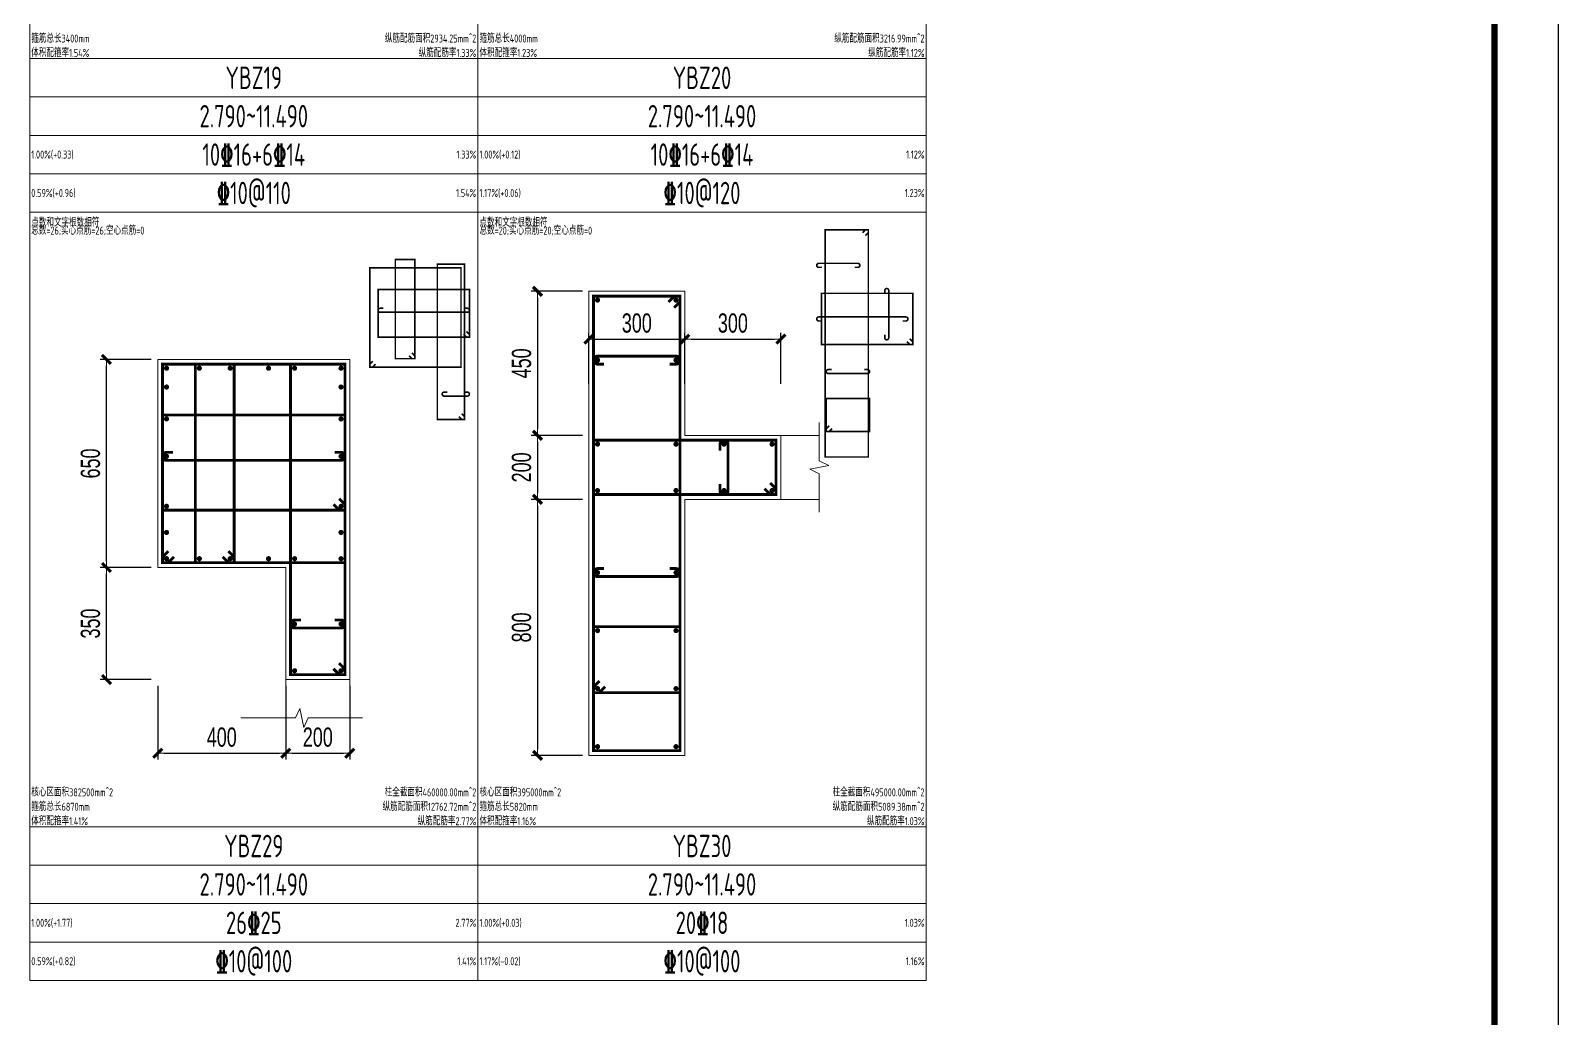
# Model space of a CAD drawing. Extents: x -129922 to 1190196, y -520662 to 139923.
# Drawn here: x 428104 to 451965, y -294071 to -278640 of the extents above; entities that cross this region are included whole.
import ezdxf
from ezdxf.enums import TextEntityAlignment as Align

# ---------------------------------------------------------------- set-up
doc = ezdxf.new("R2010")
doc.units = 0
doc.header["$LTSCALE"] = 1000
doc.header["$MEASUREMENT"] = 0
for name, color, linetype, lineweight in [('S-墙柱-REIN', 1, 'Continuous', 20), ('S-墙柱-大样细线', 7, 'Continuous', 20), ('S-墙柱-编号', 4, 'Continuous', 20), ('S-大样-DIM', 3, 'Continuous', 20), ('S-大样-REIN', 1, 'Continuous', 20), ('S-大样-实线', 2, 'Continuous', 20), ('S-通用-TAB', 7, 'Continuous', 20)]:
    doc.layers.add(name, color=color, linetype=linetype, lineweight=lineweight)
doc.layers.add('Y-云图图框', color=7, linetype='Continuous')
doc.layers.add('z-计算配筋', color=7, linetype='Continuous')
doc.layers.add('配箍校核', color=34, linetype='Continuous', plot=False)
doc.styles.add('_YT_Name', font='', dxfattribs={"width": 0.8})
doc.styles.add('_YT_Sign_Text', font='ros.shx', dxfattribs={"width": 0.8, "bigfont": 'hztxt.shx'})
doc.styles.add('BW_Dim', font='Bweng.shx', dxfattribs={"width": 0.7, "bigfont": 'hztxt.shx'})
doc.styles.add('BW_Rein', font='tssdeng.shx', dxfattribs={"width": 0.7, "bigfont": 'hztxt.shx'})
doc.styles.get("Standard").update_dxf_attribs({"font": 'gbenor.shx', "bigfont": 'gbcbig.shx'})
doc.styles.add('TSSD_Rein', font='tssdeng.shx', dxfattribs={"width": 0.7, "bigfont": 'hztxt.shx'})
doc.styles.get('_YT_Name').set_extended_font_data('SimHei')
doc.dimstyles.new('Cyz_20_100', dxfattribs={"dimtxt": 300, "dimasz": 100, "dimexe": 100, "dimexo": 100, "dimgap": 100, "dimtad": 1, "dimdec": 0, "dimlfac": 0.2, "dimzin": 0, "dimdsep": 46, "dimtxsty": 'BW_Dim', "dimblk": '_bwk', "dimcen": 0, "dimclrt": 7, "dimadec": 0, "dimazin": 0, "dimtfac": 1, "dimtdec": 0, "dimtix": 1, "dimtmove": 2, "dimatfit": 0, "dimfxl": 0, "dimtolj": 1, "dimtzin": 0, "dimarcsym": 0})

# ---------------------------------------------------------------- blocks, each defined once
blk = doc.blocks.new('ECMCTK_A1_横_单行图名--0')
at = {"color": 4}
blk.add_lwpolyline([(0, 0), (841, 0), (841, 594), (0, 594)], close=True, dxfattribs=at)
at = {"const_width": 1}
blk.add_lwpolyline([(25, 10), (831, 10), (831, 584), (25, 584)], close=True, dxfattribs=at)
at = {"color": 80, "flags": 3}
for tag, height, p in [('YTHQINS', 3, (34.31, 585.5)), ('ECMCKEY', 3, (292.07, 288.23)), ('YTTQINS', 5.62, (848.03, 12.81)), ('YTFRAME', 3, (652.76, 5.84)), ('YTBARCODE_T1', 3, (749.78, 5.95))]:
    blk.add_attdef(tag, text='', height=height, dxfattribs=at).set_placement(p, align=Align.MIDDLE_CENTER)
for tag, height, style, width, p in [('证书编号', 4, '_YT_Sign_Text', 0.8, (708.87, 43.81)), ('审查批准号', 4, '_YT_Sign_Text', 0.8, (761.06, 43.81)), ('工程号', 4, '_YT_Sign_Text', 0.5, (804.08, 44.12)), ('设计单位', 6, '_YT_Name', 0.8, (623.75, 38.6)), ('建设单位', 4, '_YT_Sign_Text', 0.8, (734.96, 36.11)), ('阶段', 4, '_YT_Sign_Text', 0.8, (804.08, 35.81)), ('项目号', 4, '_YT_Sign_Text', 0.5, (822.08, 33.72)), ('项目名称', 4, '_YT_Sign_Text', 0.8, (734.96, 28.11)), ('专业', 4, '_YT_Sign_Text', 0.8, (804.08, 27.31)), ('图纸编号', 4, '_YT_Sign_Text', 0.5, (803.93, 19.36)), ('图纸名称', 4.5, '_YT_Name', 0.8, (735.39, 15.06)), ('版本号', 4, '_YT_Sign_Text', 0.8, (822.08, 13)), ('出图比例', 4.2, '_YT_Sign_Text', 0.8, (681.82, 11.78)), ('日期', 4, '_YT_Sign_Text', 0.5, (803.88, 12.13))]:
    blk.add_attdef(tag, text='', height=height, dxfattribs=dict(style=style, width=width)).set_placement(p, align=Align.CENTER)
at = {"style": '_YT_Sign_Text', "width": 0.8, "flags": 3}
for tag, p, height in [('{校对人}', (658.35, 26.53), 6.24), ('[审定人]', (590.95, 27.81), 4.1), ('{审定人}', (605.87, 26.45), 6.24), ('[校对人]', (642.23, 27.82), 4.1), ('[审核人]', (591.01, 19.76), 4.1), ('{审核人}', (606.98, 18.44), 6.24), ('[设计人]', (642.47, 20.21), 4.1), ('{设计人}', (658.48, 18.54), 6.24), ('{项目负责人}', (608.28, 10.72), 6.24), ('{专业负责人}', (658.58, 10.36), 6.24), ('[项目负责人]', (590.78, 12.01), 4.1), ('[专业负责人]', (642.74, 11.77), 4.1)]:
    blk.add_attdef(tag, p, '', height=height, dxfattribs=at)
at = {"color": 80, "flags": 3}
for tag, p in [('YTQRCODE', (551.04, 11.91)), ('YTBZSIT', (25, 10)), ('EXT_TK_LEFT', (25, 10))]:
    blk.add_attdef(tag, p, '', height=3, dxfattribs=at)
blk = doc.blocks.new('_bwk')
blk.add_line((-1, 0), (0, 0))
at = {"const_width": 0.5}
blk.add_lwpolyline([(-0.7, -0.7), (0.7, 0.7)], dxfattribs=at)
blk = doc.blocks.new('*D1470')
at = {"layer": 'Defpoints', "color": 0, "transparency": 16777216}
for p in [(429290, -287027), (430090, -287027), (430090, -288777)]:
    blk.add_point(p, dxfattribs=at)
at = {"layer": 'S-大样-DIM', "color": 0, "lineweight": -2, "transparency": 16777216}
for p, q in [((429990, -287027), (429190, -287027)), ((429290, -288677), (429290, -287127)), ((429990, -288777), (429190, -288777))]:
    blk.add_line(p, q, dxfattribs=at)
at = {"layer": 'S-大样-DIM', "color": 0, "lineweight": -2, "transparency": 16777216, "xscale": 100, "yscale": 100, "zscale": 100}
for p, rotation in [((429290, -287027), 90), ((429290, -288777), 270)]:
    blk.add_blockref('_bwk', p, dxfattribs=dict(at, rotation=rotation))
at = {"layer": 'S-大样-DIM', "color": 7, "transparency": 16777216, "insert": (429040, -287902), "char_height": 300, "attachment_point": 5, "rotation": 90, "style": 'BW_Dim'}
blk.add_mtext('\\A1;350', dxfattribs=at)
blk = doc.blocks.new('*D1471')
at = {"layer": 'Defpoints', "color": 0, "transparency": 16777216}
for p in [(429290, -283777), (430090, -283777), (430090, -287027)]:
    blk.add_point(p, dxfattribs=at)
at = {"layer": 'S-大样-DIM', "color": 0, "lineweight": -2, "transparency": 16777216}
for p, q in [((429990, -283777), (429190, -283777)), ((429290, -286927), (429290, -283877)), ((429990, -287027), (429190, -287027))]:
    blk.add_line(p, q, dxfattribs=at)
at = {"layer": 'S-大样-DIM', "color": 0, "lineweight": -2, "transparency": 16777216, "xscale": 100, "yscale": 100, "zscale": 100}
for p, rotation in [((429290, -283777), 90), ((429290, -287027), 270)]:
    blk.add_blockref('_bwk', p, dxfattribs=dict(at, rotation=rotation))
at = {"layer": 'S-大样-DIM', "color": 7, "transparency": 16777216, "insert": (429040, -285402), "char_height": 300, "attachment_point": 5, "rotation": 90, "style": 'BW_Dim'}
blk.add_mtext('\\A1;650', dxfattribs=at)
blk = doc.blocks.new('*D1472')
at = {"layer": 'Defpoints', "color": 0, "transparency": 16777216}
for p in [(430090, -288777), (432090, -288777), (432090, -289928)]:
    blk.add_point(p, dxfattribs=at)
at = {"layer": 'S-大样-DIM', "color": 0, "lineweight": -2, "transparency": 16777216}
for p, q in [((430090, -288877), (430090, -290028)), ((432090, -288877), (432090, -290028)), ((430190, -289928), (431990, -289928))]:
    blk.add_line(p, q, dxfattribs=at)
at = {"layer": 'S-大样-DIM', "color": 0, "lineweight": -2, "transparency": 16777216, "xscale": 100, "yscale": 100, "zscale": 100, "rotation": 180}
blk.add_blockref('_bwk', (430090, -289928), dxfattribs=at)
at = {"layer": 'S-大样-DIM', "color": 0, "lineweight": -2, "transparency": 16777216, "xscale": 100, "yscale": 100, "zscale": 100}
blk.add_blockref('_bwk', (432090, -289928), dxfattribs=at)
at = {"layer": 'S-大样-DIM', "color": 7, "transparency": 16777216, "insert": (431090, -289678), "char_height": 300, "attachment_point": 5, "style": 'BW_Dim'}
blk.add_mtext('\\A1;400', dxfattribs=at)
blk = doc.blocks.new('*D1473')
at = {"layer": 'Defpoints', "color": 0, "transparency": 16777216}
for p in [(432090, -288777), (433090, -288777), (433090, -289928)]:
    blk.add_point(p, dxfattribs=at)
at = {"layer": 'S-大样-DIM', "color": 0, "lineweight": -2, "transparency": 16777216}
for p, q in [((432090, -288877), (432090, -290028)), ((433090, -288877), (433090, -290028)), ((432190, -289928), (432990, -289928))]:
    blk.add_line(p, q, dxfattribs=at)
at = {"layer": 'S-大样-DIM', "color": 0, "lineweight": -2, "transparency": 16777216, "xscale": 100, "yscale": 100, "zscale": 100, "rotation": 180}
blk.add_blockref('_bwk', (432090, -289928), dxfattribs=at)
at = {"layer": 'S-大样-DIM', "color": 0, "lineweight": -2, "transparency": 16777216, "xscale": 100, "yscale": 100, "zscale": 100}
blk.add_blockref('_bwk', (433090, -289928), dxfattribs=at)
at = {"layer": 'S-大样-DIM', "color": 7, "transparency": 16777216, "insert": (432590, -289678), "char_height": 300, "attachment_point": 5, "style": 'BW_Dim'}
blk.add_mtext('\\A1;200', dxfattribs=at)
blk = doc.blocks.new('*D1515')
at = {"layer": 'Defpoints', "color": 0, "transparency": 16777216}
for p in [(436822, -285963), (436022, -289963), (436822, -289963)]:
    blk.add_point(p, dxfattribs=at)
at = {"layer": 'S-大样-DIM', "color": 0, "lineweight": -2, "transparency": 16777216}
for p, q in [((436722, -285963), (435922, -285963)), ((436022, -286063), (436022, -289863)), ((436722, -289963), (435922, -289963))]:
    blk.add_line(p, q, dxfattribs=at)
at = {"layer": 'S-大样-DIM', "color": 0, "lineweight": -2, "transparency": 16777216, "xscale": 100, "yscale": 100, "zscale": 100}
for p, rotation in [((436022, -285963), 90), ((436022, -289963), 270)]:
    blk.add_blockref('_bwk', p, dxfattribs=dict(at, rotation=rotation))
at = {"layer": 'S-大样-DIM', "color": 7, "transparency": 16777216, "insert": (435772, -287963), "char_height": 300, "attachment_point": 5, "rotation": 90, "style": 'BW_Dim'}
blk.add_mtext('\\A1;800', dxfattribs=at)
blk = doc.blocks.new('*D1516')
at = {"layer": 'Defpoints', "color": 0, "transparency": 16777216}
for p in [(436822, -284963), (436022, -285963), (436822, -285963)]:
    blk.add_point(p, dxfattribs=at)
at = {"layer": 'S-大样-DIM', "color": 0, "lineweight": -2, "transparency": 16777216}
for p, q in [((436722, -284963), (435922, -284963)), ((436022, -285063), (436022, -285863)), ((436722, -285963), (435922, -285963))]:
    blk.add_line(p, q, dxfattribs=at)
at = {"layer": 'S-大样-DIM', "color": 0, "lineweight": -2, "transparency": 16777216, "xscale": 100, "yscale": 100, "zscale": 100}
for p, rotation in [((436022, -284963), 90), ((436022, -285963), 270)]:
    blk.add_blockref('_bwk', p, dxfattribs=dict(at, rotation=rotation))
at = {"layer": 'S-大样-DIM', "color": 7, "transparency": 16777216, "insert": (435772, -285463), "char_height": 300, "attachment_point": 5, "rotation": 90, "style": 'BW_Dim'}
blk.add_mtext('\\A1;200', dxfattribs=at)
blk = doc.blocks.new('*D1517')
at = {"layer": 'Defpoints', "color": 0, "transparency": 16777216}
for p in [(436822, -282713), (436022, -284963), (436822, -284963)]:
    blk.add_point(p, dxfattribs=at)
at = {"layer": 'S-大样-DIM', "color": 0, "lineweight": -2, "transparency": 16777216}
for p, q in [((436722, -282713), (435922, -282713)), ((436022, -282813), (436022, -284863)), ((436722, -284963), (435922, -284963))]:
    blk.add_line(p, q, dxfattribs=at)
at = {"layer": 'S-大样-DIM', "color": 0, "lineweight": -2, "transparency": 16777216, "xscale": 100, "yscale": 100, "zscale": 100}
for p, rotation in [((436022, -282713), 90), ((436022, -284963), 270)]:
    blk.add_blockref('_bwk', p, dxfattribs=dict(at, rotation=rotation))
at = {"layer": 'S-大样-DIM', "color": 7, "transparency": 16777216, "insert": (435772, -283838), "char_height": 300, "attachment_point": 5, "rotation": 90, "style": 'BW_Dim'}
blk.add_mtext('\\A1;450', dxfattribs=at)
blk = doc.blocks.new('*D1518')
at = {"layer": 'Defpoints', "color": 0, "transparency": 16777216}
for p in [(439822, -283460), (438322, -284260), (439822, -284260)]:
    blk.add_point(p, dxfattribs=at)
at = {"layer": 'S-大样-DIM', "color": 0, "lineweight": -2, "transparency": 16777216}
for p, q in [((438322, -284160), (438322, -283360)), ((438422, -283460), (439722, -283460)), ((439822, -284160), (439822, -283360))]:
    blk.add_line(p, q, dxfattribs=at)
at = {"layer": 'S-大样-DIM', "color": 0, "lineweight": -2, "transparency": 16777216, "xscale": 100, "yscale": 100, "zscale": 100, "rotation": 180}
blk.add_blockref('_bwk', (438322, -283460), dxfattribs=at)
at = {"layer": 'S-大样-DIM', "color": 0, "lineweight": -2, "transparency": 16777216, "xscale": 100, "yscale": 100, "zscale": 100}
blk.add_blockref('_bwk', (439822, -283460), dxfattribs=at)
at = {"layer": 'S-大样-DIM', "color": 7, "transparency": 16777216, "insert": (439072, -283210), "char_height": 300, "attachment_point": 5, "style": 'BW_Dim'}
blk.add_mtext('\\A1;300', dxfattribs=at)
blk = doc.blocks.new('*D1519')
at = {"layer": 'Defpoints', "color": 0, "transparency": 16777216}
for p in [(438322, -283460), (436822, -284260), (438322, -284260)]:
    blk.add_point(p, dxfattribs=at)
at = {"layer": 'S-大样-DIM', "color": 0, "lineweight": -2, "transparency": 16777216}
for p, q in [((436822, -284160), (436822, -283360)), ((436922, -283460), (438222, -283460)), ((438322, -284160), (438322, -283360))]:
    blk.add_line(p, q, dxfattribs=at)
at = {"layer": 'S-大样-DIM', "color": 0, "lineweight": -2, "transparency": 16777216, "xscale": 100, "yscale": 100, "zscale": 100, "rotation": 180}
blk.add_blockref('_bwk', (436822, -283460), dxfattribs=at)
at = {"layer": 'S-大样-DIM', "color": 0, "lineweight": -2, "transparency": 16777216, "xscale": 100, "yscale": 100, "zscale": 100}
blk.add_blockref('_bwk', (438322, -283460), dxfattribs=at)
at = {"layer": 'S-大样-DIM', "color": 7, "transparency": 16777216, "insert": (437572, -283210), "char_height": 300, "attachment_point": 5, "style": 'BW_Dim'}
blk.add_mtext('\\A1;300', dxfattribs=at)

msp = doc.modelspace()

# ---------------------------------------------------------------- linework, layer by layer
at = {"layer": 'S-墙柱-REIN', "const_width": 40}
for points in [[(436959.1, -282830.1, 1), (436959.1, -282870.1, 1)], [(438184.1, -282830.1, 1), (438184.1, -282870.1, 1)], [(430207.7, -283914.2, 1), (430247.7, -283914.2, 1)], [(430719.8, -283914.2, 1), (430759.8, -283914.2, 1)], [(431201.8, -283914.2, 1), (431241.8, -283914.2, 1)], [(431800.3, -283914.2, 1), (431840.3, -283914.2, 1)], [(432207.7, -283914.2, 1), (432247.7, -283914.2, 1)], [(432932.7, -283914.2, 1), (432972.7, -283914.2, 1)], [(436959.1, -283767.6, 1), (436959.1, -283807.6, 1)], [(438184.1, -283767.6, 1), (438184.1, -283807.6, 1)], [(430207.7, -284207.7, 1), (430247.7, -284207.7, 1)], [(432932.7, -284207.7, 1), (432972.7, -284207.7, 1)], [(430207.7, -284706.5, 1), (430247.7, -284706.5, 1)], [(432932.7, -284706.5, 1), (432972.7, -284706.5, 1)], [(436959.1, -285080.1, 1), (436959.1, -285120.1, 1)], [(438184.1, -285080.1, 1), (438184.1, -285120.1, 1)], [(438934.1, -285080.1, 1), (438934.1, -285120.1, 1)], [(439684.1, -285080.1, 1), (439684.1, -285120.1, 1)], [(430207.7, -285290.8, 1), (430247.7, -285290.8, 1)], [(432932.7, -285290.8, 1), (432972.7, -285290.8, 1)], [(436959.1, -285805.1, 1), (436959.1, -285845.1, 1)], [(438184.1, -285805.1, 1), (438184.1, -285845.1, 1)], [(438934.1, -285805.1, 1), (438934.1, -285845.1, 1)], [(439684.1, -285805.1, 1), (439684.1, -285845.1, 1)], [(430207.7, -286070.3, 1), (430247.7, -286070.3, 1)], [(432932.7, -286070.3, 1), (432972.7, -286070.3, 1)], [(430207.7, -286479.2, 1), (430247.7, -286479.2, 1)], [(432932.7, -286479.2, 1), (432972.7, -286479.2, 1)], [(430207.7, -286889.2, 1), (430247.7, -286889.2, 1)], [(430719.8, -286889.2, 1), (430759.8, -286889.2, 1)], [(431201.8, -286889.2, 1), (431241.8, -286889.2, 1)], [(431800.3, -286889.2, 1), (431840.3, -286889.2, 1)], [(432207.7, -286889.2, 1), (432247.7, -286889.2, 1)], [(432932.7, -286889.2, 1), (432972.7, -286889.2, 1)], [(436959.1, -287086.3, 1), (436959.1, -287126.3, 1)], [(438184.1, -287086.3, 1), (438184.1, -287126.3, 1)], [(432207.7, -287909.8, 1), (432247.7, -287909.8, 1)], [(432932.7, -287909.8, 1), (432972.7, -287909.8, 1)], [(436959.1, -287992.6, 1), (436959.1, -288032.6, 1)], [(438184.1, -287992.6, 1), (438184.1, -288032.6, 1)], [(432207.7, -288639.2, 1), (432247.7, -288639.2, 1)], [(432932.7, -288639.2, 1), (432972.7, -288639.2, 1)], [(436959.1, -288897.3, 1), (436959.1, -288937.3, 1)], [(438184.1, -288898.8, 1), (438184.1, -288938.8, 1)], [(436959.1, -289805.1, 1), (436959.1, -289845.1, 1)], [(438184.1, -289805.1, 1), (438184.1, -289845.1, 1)]]:
    msp.add_lwpolyline(points, format="xyb", close=True, dxfattribs=at)
at = {"layer": 'S-墙柱-大样细线'}
for points in [[(436821.6, -289962.6), (438321.6, -289962.6), (438321.6, -285962.6), (439821.6, -285962.6), (439821.6, -284962.6), (438321.6, -284962.6), (438321.6, -282712.6), (436821.6, -282712.6)], [(432090.2, -287026.7), (430090.2, -287026.7), (430090.2, -283776.7), (433090.2, -283776.7), (433090.2, -288776.7), (432090.2, -288776.7)]]:
    msp.add_lwpolyline(points, close=True, dxfattribs=at)
at = {"layer": 'S-大样-REIN', "color": 1}
for points, const_width in [([(441097.4, -281796.8), (441143.4, -281750.9), (441187.6, -281750.9), (441187.6, -285300.9), (440512.6, -285300.9), (440512.6, -281750.9), (441187.6, -281750.9), (441187.6, -281795), (441141.6, -281841)], 25), ([(434792.1, -284668.6), (434838, -284714.6), (434882.2, -284714.6), (434882.2, -282289.6), (434457.2, -282289.6), (434457.2, -284714.6), (434882.2, -284714.6), (434882.2, -284670.4), (434836.3, -284624.4)], 25), ([(433446.9, -283805.7), (433401, -283851.6), (433401, -283895.8), (434826, -283895.8), (434826, -282345.8), (433401, -282345.8), (433401, -283895.8), (433445.2, -283895.8), (433491.1, -283849.8)], 25), ([(441835.3, -283454.4), (441881.3, -283500.4), (441881.3, -283544.6), (440456.3, -283544.6), (440456.3, -282744.6), (441881.3, -282744.6), (441881.3, -283544.6), (441837.1, -283544.6), (441791.1, -283498.6)], 25), ([(438066.3, -282879.5), (438158.2, -282787.6), (438246.6, -282787.6), (438246.6, -289887.6), (436896.6, -289887.6), (436896.6, -282787.6), (438246.6, -282787.6), (438246.6, -282876), (438154.7, -282967.9)], 45), ([(430257.2, -286771.4), (430165.2, -286863.4), (430165.2, -286951.7), (433015.2, -286951.7), (433015.2, -283851.7), (430165.2, -283851.7), (430165.2, -286951.7), (430253.6, -286951.7), (430345.5, -286859.8)], 45), ([(432834.9, -288609.8), (432926.8, -288701.7), (433015.2, -288701.7), (433015.2, -283851.7), (432165.2, -283851.7), (432165.2, -288701.7), (433015.2, -288701.7), (433015.2, -288613.4), (432923.3, -288521.4)], 45), ([(439654.7, -285707.3), (439746.6, -285799.2), (439746.6, -285887.6), (436896.6, -285887.6), (436896.6, -285037.6), (439746.6, -285037.6), (439746.6, -285887.6), (439658.2, -285887.6), (439566.3, -285795.6)], 45)]:
    msp.add_lwpolyline(points, dxfattribs=dict(at, const_width=const_width))
at = {"layer": 'S-大样-REIN'}
for points, const_width in [([(434058.1, -283674.4), (434104, -283720.4), (434104, -283764.6), (433800.5, -283764.6), (433800.5, -282214.6), (434104, -282214.6), (434104, -283764.6), (434059.8, -283764.6), (434013.9, -283718.6)], 25), ([(434867.1, -283384.1), (434913, -283430.1), (434957.2, -283430.1), (434957.2, -282685.7), (433532.2, -282685.7), (433532.2, -283430.1), (434957.2, -283430.1), (434957.2, -283385.9), (434911.3, -283339.9)], 25), ([(431192.4, -286771.4), (431284.3, -286863.4), (431284.3, -286951.7), (430677.3, -286951.7), (430677.3, -283851.7), (431284.3, -283851.7), (431284.3, -286951.7), (431196, -286951.7), (431104, -286859.8)], 45), ([(440577.3, -284813.8), (440531.3, -284859.8), (440531.3, -284904), (441206.3, -284904), (441206.3, -284388.4), (440531.3, -284388.4), (440531.3, -284904), (440575.5, -284904), (440621.5, -284858)], 25), ([(432834.9, -286040.9), (432926.8, -286132.8), (433015.2, -286132.8), (433015.2, -284644), (430165.2, -284644), (430165.2, -286132.8), (433015.2, -286132.8), (433015.2, -286044.4), (432923.3, -285952.5)], 45), ([(436988.5, -288801), (436896.6, -288892.9), (436896.6, -288981.3), (438246.6, -288981.3), (438246.6, -287950.1), (436896.6, -287950.1), (436896.6, -288981.3), (436985, -288981.3), (437076.9, -288889.4)], 45)]:
    msp.add_lwpolyline(points, dxfattribs=dict(at, const_width=const_width))
for points, const_width in [([(440462.6, -282338.4), (440412.6, -282338.4, -1), (440412.6, -282275.9), (441025.1, -282275.9, -1), (441025.1, -282338.4), (440975.1, -282338.4)], 25), ([(441443.8, -282750.9), (441443.8, -282700.9, -1), (441506.3, -282700.9), (441506.3, -283438.4, -1), (441443.8, -283438.4), (441443.8, -283388.4)], 25), ([(434876, -282977.8), (434926, -282977.8, -1), (434926, -283040.3), (433563.5, -283040.3, -1), (433563.5, -282977.8), (433613.5, -282977.8)], 25), ([(440462.6, -283175.9), (440412.6, -283175.9, -1), (440412.6, -283113.4), (441775.1, -283113.4, -1), (441775.1, -283175.9), (441725.1, -283175.9)], 25), ([(437059.1, -283850.1), (436959.1, -283850.1, -1), (436959.1, -283725.1), (438184.1, -283725.1, -1), (438184.1, -283850.1), (438084.1, -283850.1)], 45), ([(441125.1, -283935.2), (441175.1, -283935.2, -1), (441175.1, -283997.7), (440562.6, -283997.7, -1), (440562.6, -283935.2), (440612.6, -283935.2)], 25), ([(434876, -284287.3), (434926, -284287.3, -1), (434926, -284349.8), (434563.5, -284349.8, -1), (434563.5, -284287.3), (434613.5, -284287.3)], 25), ([(438871.6, -285200.1), (438871.6, -285100.1, -1), (438996.6, -285100.1), (438996.6, -285825.1, -1), (438871.6, -285825.1), (438871.6, -285725.1)], 45), ([(432852.7, -285228.3), (432952.7, -285228.3, -1), (432952.7, -285353.3), (430227.7, -285353.3, -1), (430227.7, -285228.3), (430327.7, -285228.3)], 45), ([(438084.1, -287043.8), (438184.1, -287043.8, -1), (438184.1, -287168.8), (436959.1, -287168.8, -1), (436959.1, -287043.8), (437059.1, -287043.8)], 45), ([(432852.7, -287847.3), (432952.7, -287847.3, -1), (432952.7, -287972.3), (432227.7, -287972.3, -1), (432227.7, -287847.3), (432327.7, -287847.3)], 45)]:
    msp.add_lwpolyline(points, format="xyb", dxfattribs=dict(at, const_width=const_width))
at = {"layer": 'S-大样-实线'}
for points in [[(440421.6, -286162.6), (440421.6, -285562.6), (440271.6, -285492.6), (440571.6, -285432.6), (440421.6, -285362.6), (440421.6, -284762.6)], [(439821.6, -284962.6), (440421.6, -284962.6)], [(439821.6, -285962.6), (440421.6, -285962.6)], [(432090.2, -288776.7), (432090.2, -289376.7)], [(433090.2, -288776.7), (433090.2, -289376.7)], [(431390.2, -289376.7), (432240.2, -289376.7), (432310.2, -289226.7), (432370.2, -289526.7), (432440.2, -289376.7), (433290.2, -289376.7)]]:
    msp.add_lwpolyline(points, dxfattribs=at)
at = {"layer": 'S-通用-TAB'}
for points in [[(428090.2, -281476.7), (428090.2, -269476.7), (435090.2, -269476.7), (435090.2, -281476.7), (428090.2, -281476.7), (428090.2, -279076.7), (435090.2, -279076.7), (435090.2, -279676.7), (428090.2, -279676.7), (428090.2, -280276.7), (435090.2, -280276.7), (435090.2, -280876.7), (428090.2, -280876.7), (428090.2, -281476.7)], [(435090.2, -281476.7), (435090.2, -269476.7), (442090.2, -269476.7), (442090.2, -281476.7), (435090.2, -281476.7), (435090.2, -279076.7), (442090.2, -279076.7), (442090.2, -279676.7), (435090.2, -279676.7), (435090.2, -280276.7), (442090.2, -280276.7), (442090.2, -280876.7), (435090.2, -280876.7), (435090.2, -281476.7)], [(428090.2, -293476.7), (428090.2, -281476.7), (435090.2, -281476.7), (435090.2, -293476.7), (428090.2, -293476.7), (428090.2, -291076.7), (435090.2, -291076.7), (435090.2, -291676.7), (428090.2, -291676.7), (428090.2, -292276.7), (435090.2, -292276.7), (435090.2, -292876.7), (428090.2, -292876.7), (428090.2, -293476.7)], [(435090.2, -293476.7), (435090.2, -281476.7), (442090.2, -281476.7), (442090.2, -293476.7), (435090.2, -293476.7), (435090.2, -291076.7), (442090.2, -291076.7), (442090.2, -291676.7), (435090.2, -291676.7), (435090.2, -292276.7), (442090.2, -292276.7), (442090.2, -292876.7), (435090.2, -292876.7), (435090.2, -293476.7)]]:
    msp.add_lwpolyline(points, dxfattribs=at)

# ---------------------------------------------------------------- block references
at = {"layer": 'Y-云图图框', "xscale": 100, "yscale": 100, "zscale": 100}
msp.add_blockref('ECMCTK_A1_横_单行图名--0', (367865.2, -315876.7), dxfattribs=at)

# ---------------------------------------------------------------- texts
at = {"layer": 'S-墙柱-编号', "style": 'TSSD_Rein', "width": 0.7}
for s, p in [('YBZ19', (431590.2, -279376.7)), ('YBZ20', (438590.2, -279376.7)), ('2.790~11.490', (431590.2, -279976.7)), ('2.790~11.490', (438590.2, -279976.7)), ('YBZ29', (431590.2, -291376.7)), ('YBZ30', (438590.2, -291376.7)), ('2.790~11.490', (431590.2, -291976.7)), ('2.790~11.490', (438590.2, -291976.7)), ('20\x8418', (438590.2, -292576.7)), ('\x8410@100', (438590.2, -293176.7))]:
    msp.add_text(s, height=350, dxfattribs=at).set_placement(p, align=Align.MIDDLE_CENTER)
at = {"layer": 'z-计算配筋', "style": 'BW_Rein', "width": 0.7}
for s, p in [('10\x8416+6\x8414', (431590.2, -280576.7)), ('10\x8416+6\x8414', (438590.2, -280576.7)), ('\x8410@110', (431590.2, -281176.7)), ('\x8410@120', (438590.2, -281176.7)), ('26\x8425', (431590.2, -292576.7)), ('\x8410@100', (431590.2, -293176.7))]:
    msp.add_text(s, height=350, dxfattribs=at).set_placement(p, align=Align.MIDDLE_CENTER)
at = {"layer": '配箍校核', "style": 'BW_Rein', "width": 0.7}
for s, p in [('箍筋总长3400mm', (428115.2, -278826.7)), ('箍筋总长4000mm', (435115.2, -278826.7)), ('体积配箍率1.54%', (428115.2, -279051.7)), ('体积配箍率1.23%', (435115.2, -279051.7)), ('点数和文字根数相符', (428115.2, -281701.7)), ('总数=26;实心点筋=26;空心点筋=0', (428115.2, -281826.7)), ('点数和文字根数相符', (435115.2, -281701.7)), ('总数=20;实心点筋=20;空心点筋=0', (435115.2, -281826.7)), ('核心区面积382500mm^ 2', (428115.2, -290601.7)), ('核心区面积395000mm^ 2', (435115.2, -290601.7)), ('箍筋总长6870mm', (428115.2, -290826.7)), ('箍筋总长5820mm', (435115.2, -290826.7)), ('体积配箍率1.41%', (428115.2, -291051.7)), ('体积配箍率1.16%', (435115.2, -291051.7))]:
    msp.add_text(s, height=125, dxfattribs=at).set_placement(p)
for s, p in [('纵筋配筋面积2934.25mm^ 2', (435065.2, -278826.7)), ('纵筋配筋面积3216.99mm^ 2', (442065.2, -278826.7)), ('纵筋配筋率1.33%', (435065.2, -279051.7)), ('纵筋配筋率1.12%', (442065.2, -279051.7)), ('柱全截面积460000.00mm^ 2', (435065.2, -290601.7)), ('柱全截面积495000.00mm^ 2', (442065.2, -290601.7)), ('纵筋配筋面积12762.72mm^ 2', (435065.2, -290826.7)), ('纵筋配筋面积5089.38mm^ 2', (442065.2, -290826.7)), ('纵筋配筋率2.77%', (435065.2, -291051.7)), ('纵筋配筋率1.03%', (442065.2, -291051.7))]:
    msp.add_text(s, height=125, dxfattribs=at).set_placement(p, align=Align.RIGHT)
for s, p in [('1.00%(+0.33)', (428115.2, -280576.7)), ('1.00%(+0.12)', (435115.2, -280576.7)), ('0.59%(+0.96)', (428115.2, -281176.7)), ('1.17%(+0.06)', (435115.2, -281176.7)), ('1.00%(+1.77)', (428115.2, -292576.7)), ('1.00%(+0.03)', (435115.2, -292576.7)), ('0.59%(+0.82)', (428115.2, -293176.7))]:
    msp.add_text(s, height=125, dxfattribs=at).set_placement(p, align=Align.MIDDLE_LEFT)
for s, p in [('1.33%', (435065.2, -280576.7)), ('1.12%', (442065.2, -280576.7)), ('1.54%', (435065.2, -281176.7)), ('1.23%', (442065.2, -281176.7)), ('2.77%', (435065.2, -292576.7)), ('1.03%', (442065.2, -292576.7)), ('1.41%', (435065.2, -293176.7))]:
    msp.add_text(s, height=125, dxfattribs=at).set_placement(p, align=Align.MIDDLE_RIGHT)
at = {"layer": '配箍校核', "color": 1, "style": 'BW_Rein', "width": 0.7}
msp.add_text('1.17%(-0.02)', height=125, dxfattribs=at).set_placement((435115.2, -293176.7), align=Align.MIDDLE_LEFT)
msp.add_text('1.16%', height=125, dxfattribs=at).set_placement((442065.2, -293176.7), align=Align.MIDDLE_RIGHT)

# ---------------------------------------------------------------- dimensions: what is measured, and where the dimension line sits
at = {"layer": 'S-大样-DIM'}
for base, p1, p2, angle, picture, middle in [((436021.6, -284962.6), (436821.6, -282712.6), (436821.6, -284962.6), 270, '*D1517', (435771.6, -283837.6)), ((429290.2, -283776.7), (430090.2, -287026.7), (430090.2, -283776.7), 90, '*D1471', (429040.2, -285401.7)), ((436021.6, -285962.6), (436821.6, -284962.6), (436821.6, -285962.6), 270, '*D1516', (435771.6, -285462.6)), ((436021.6, -289962.6), (436821.6, -285962.6), (436821.6, -289962.6), 270, '*D1515', (435771.6, -287962.6)), ((429290.2, -287026.7), (430090.2, -288776.7), (430090.2, -287026.7), 90, '*D1470', (429040.2, -287901.7))]:
    dim = msp.add_linear_dim(base=base, p1=p1, p2=p2, angle=angle, dimstyle='Cyz_20_100', dxfattribs=at)
    dim.commit()
    dim.dimension.update_dxf_attribs({"geometry": picture, "text_midpoint": middle})
for base, p1, p2, picture, middle in [((438321.6, -283460), (436821.6, -284260), (438321.6, -284260), '*D1519', (437571.6, -283210)), ((439821.6, -283460), (438321.6, -284260), (439821.6, -284260), '*D1518', (439071.6, -283210)), ((432090.2, -289928), (430090.2, -288776.7), (432090.2, -288776.7), '*D1472', (431090.2, -289678)), ((433090.2, -289928), (432090.2, -288776.7), (433090.2, -288776.7), '*D1473', (432590.2, -289678))]:
    dim = msp.add_linear_dim(base=base, p1=p1, p2=p2, dimstyle='Cyz_20_100', dxfattribs=at)
    dim.commit()
    dim.dimension.update_dxf_attribs({"geometry": picture, "text_midpoint": middle})

doc.saveas('drawing.dxf')
